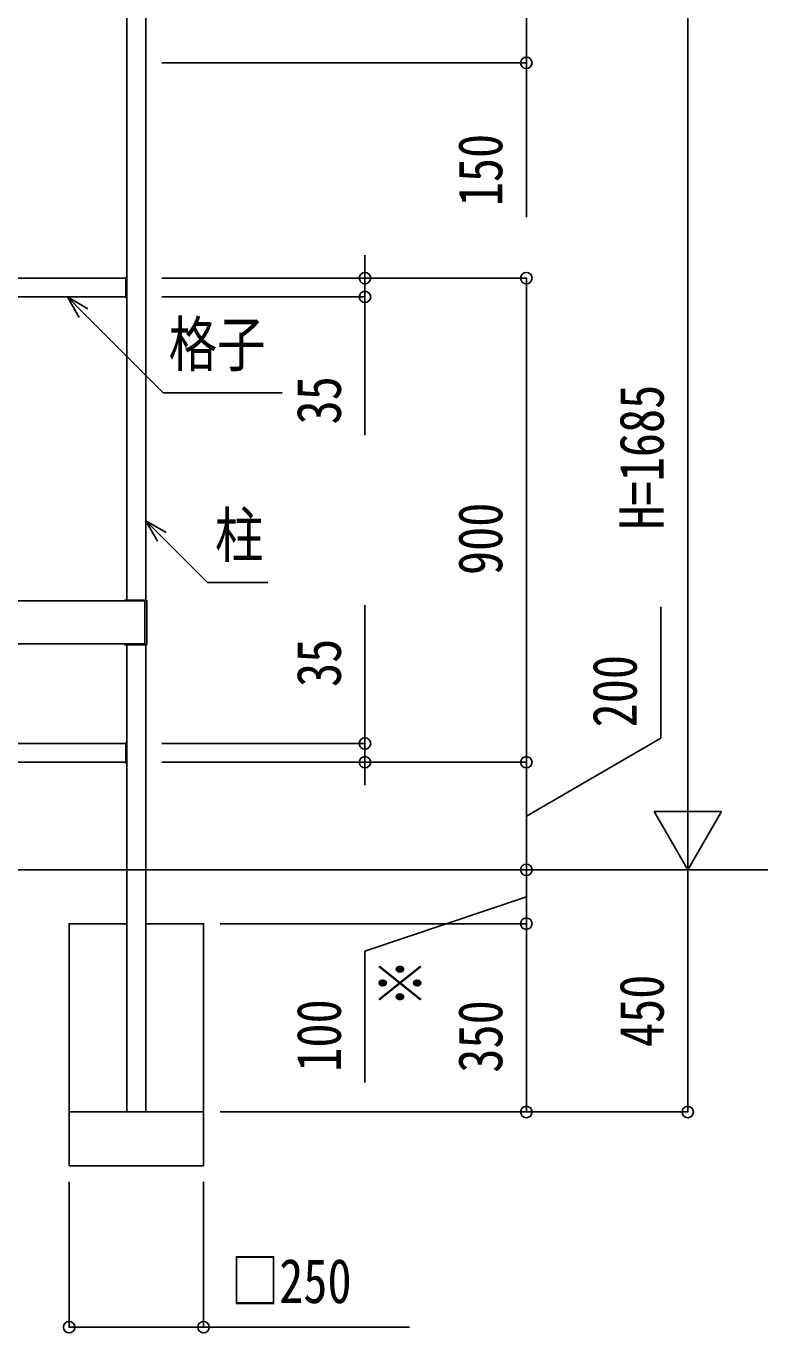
# Model space of a CAD drawing. Units: millimetres, scale not verified. Extents: x -10512 to 10513, y -7425 to 7425.
# Drawn here: x -3430 to -2066, y -2286 to 143 of the extents above; entities that cross this region are included whole.
import ezdxf
from ezdxf.enums import TextEntityAlignment as Align

# ---------------------------------------------------------------- set-up
doc = ezdxf.new("R2010")
doc.units = ezdxf.units.MM
doc.header["$LTSCALE"] = 40
for name, color, linetype in [('0-3_YKK_13', 4, 'Continuous'), ('0-4_YKK_A1', 4, 'Continuous'), ('0-5_YKK_D', 6, 'Continuous')]:
    doc.layers.add(name, color=color, linetype=linetype)
doc.styles.add('ＭＳ ゴシック', font='')
doc.styles.get('ＭＳ ゴシック').set_extended_font_data('MS Gothic')

msp = doc.modelspace()

# ---------------------------------------------------------------- linework, layer by layer
at = {"layer": '0-3_YKK_13'}
for p, q in [((-3244.83, -361.26), (-3244.83, -323.94)), ((-3244.36, -323.44), (-3243.66, -323.4)), ((-3243.3, -323.42), (-3243.6, -323.4)), ((-3242.83, -361.28), (-3242.83, -323.92)), ((-3244.36, -361.75), (-3243.66, -361.8)), ((-3243.3, -361.78), (-3243.6, -361.8)), ((-3247.09, -924.6), (-3247.09, -925.1)), ((-3246.86, -924.9), (-3246.86, -925.1)), ((-3210.05, -924.6), (-3246.56, -924.6)), ((-3206.89, -923.6), (-3246.09, -923.6)), ((-3209.75, -1005.3), (-3209.75, -924.9)), ((-3205.89, -1005.6), (-3205.89, -924.6)), ((-3247.09, -1005.1), (-3247.09, -1005.6)), ((-3246.86, -1005.1), (-3246.86, -1005.3)), ((-3246.56, -1005.6), (-3210.05, -1005.6)), ((-3246.09, -1006.6), (-3206.89, -1006.6)), ((-3244.83, -1226.26), (-3244.83, -1188.94)), ((-3244.36, -1188.44), (-3243.66, -1188.4)), ((-3243.3, -1188.42), (-3243.6, -1188.4)), ((-3242.83, -1226.28), (-3242.83, -1188.92)), ((-3244.36, -1226.75), (-3243.66, -1226.8)), ((-3243.3, -1226.78), (-3243.6, -1226.8))]:
    msp.add_line(p, q, dxfattribs=at)
for centre, radius, start, end in [((-3244.33, -323.94), 0.5, 93.5, 180), ((-3243.63, -323.9), 0.5, 86.5, 93.5), ((-3243.33, -323.92), 0.5, 0, 86.5), ((-3244.33, -361.26), 0.5, 180, 266.5), ((-3243.63, -361.3), 0.5, 266.5, 273.5), ((-3243.33, -361.28), 0.5, 273.5, 0), ((-3246.09, -924.6), 1, 90, 180), ((-3246.56, -924.9), 0.3, 90, 180), ((-3210.05, -924.9), 0.3, 0, 90), ((-3206.89, -924.6), 1, 0, 90), ((-3246.09, -1005.6), 1, 180, 270), ((-3246.56, -1005.3), 0.3, 180, 270), ((-3210.05, -1005.3), 0.3, 270, 0), ((-3206.89, -1005.6), 1, 270, 0), ((-3244.33, -1188.94), 0.5, 93.5, 180), ((-3243.63, -1188.9), 0.5, 86.5, 93.5), ((-3243.33, -1188.92), 0.5, 0, 86.5), ((-3244.33, -1226.26), 0.5, 180, 266.5), ((-3243.63, -1226.3), 0.5, 266.5, 273.5), ((-3243.33, -1226.28), 0.5, 273.5, 0)]:
    msp.add_arc(centre, radius, start, end, dxfattribs=at)
at = {"layer": '0-4_YKK_A1'}
for p, q in [((-3207.83, -923.6), (-3207.83, 256.36)), ((-3242.83, 221.36), (-3242.83, -925.1)), ((-3560.83, -360.1), (-3244.83, -360.1)), ((-3740.83, -925.1), (-3209.75, -925.1)), ((-3209.75, -1005.1), (-3740.83, -1005.1)), ((-3560.83, -1225.1), (-3244.83, -1225.1)), ((-5260.02, -1425.1), (-529.69, -1425.1))]:
    msp.add_line(p, q, dxfattribs=at)
for points in [[(-3244.83, -325.1), (-3560.83, -325.1), (-3560.83, -360.1)], [(-3242.83, -1005.1), (-3242.83, -1425.1), (-3207.83, -1425.1), (-3207.83, -1006.6)], [(-3244.83, -1190.1), (-3560.83, -1190.1), (-3560.83, -1225.1)], [(-3242.83, -1525.1), (-3350.33, -1525.1), (-3350.33, -1875.1)], [(-3100.33, -1875.1), (-3100.33, -1525.1), (-3207.83, -1525.1)]]:
    msp.add_lwpolyline(points, dxfattribs=at)
for points in [[(-3242.83, -1425.1), (-3242.83, -1875.1), (-3207.83, -1875.1), (-3207.83, -1425.1)], [(-3100.33, -1975.1), (-3100.33, -1875.1), (-3350.33, -1875.1), (-3350.33, -1975.1)]]:
    msp.add_lwpolyline(points, close=True, dxfattribs=at)
at = {"layer": '0-5_YKK_D'}
for p, q in [((-2200.33, 259.9), (-2200.33, 43.39)), ((-2200.33, -1300.1), (-2200.33, 134.9)), ((-3177.83, 74.9), (-2499.33, 74.9)), ((-2800.33, -325.1), (-2800.33, -282.6)), ((-3177.83, -325.1), (-2799.33, -325.1)), ((-3177.83, -325.1), (-2499.33, -325.1)), ((-2800.33, -325.1), (-2800.33, -360.1)), ((-2500.33, -325.1), (-2500.33, -1225.1)), ((-3177.83, -360.1), (-2799.33, -360.1)), ((-2800.33, -360.1), (-2800.33, -617.1)), ((-2800.33, -1190.1), (-2800.33, -933.1)), ((-3177.83, -1190.1), (-2799.33, -1190.1)), ((-2800.33, -1225.1), (-2800.33, -1190.1)), ((-2200.33, -1425.1), (-2200.33, -1208.59)), ((-3177.83, -1225.1), (-2799.33, -1225.1)), ((-3177.83, -1225.1), (-2499.33, -1225.1)), ((-3177.83, -1225.1), (-2499.33, -1225.1)), ((-2800.33, -1225.1), (-2800.33, -1267.6)), ((-2500.33, -1225.1), (-2500.33, -1425.1)), ((-2200.33, -1425.1), (-2262.83, -1316.85)), ((-2137.83, -1316.85), (-2262.83, -1316.85)), ((-2200.33, -1425.1), (-2137.83, -1316.85)), ((-2500.33, -1525.1), (-2500.33, -1425.1)), ((-2200.33, -1425.1), (-2200.33, -1875.1)), ((-3069.33, -1525.1), (-2499.33, -1525.1)), ((-3069.33, -1525.1), (-2499.33, -1525.1)), ((-2500.33, -1525.1), (-2500.33, -1875.1)), ((-3069.33, -1875.1), (-2199.33, -1875.1)), ((-3069.33, -1875.1), (-2499.33, -1875.1)), ((-3350.33, -2005.1), (-3350.33, -2276.1)), ((-3100.33, -2005.1), (-3100.33, -2276.1))]:
    msp.add_line(p, q, dxfattribs=at)
for points in [[(-2500.33, 224.9), (-2500.33, 74.9), (-2500.33, -211.6)], [(-3331.39, -398.2), (-3353.39, -360.1), (-3315.29, -382.1)], [(-3353.39, -360.1), (-3323.34, -390.15), (-3175.31, -538.18), (-2954.36, -538.18)], [(-3185.83, -814.29), (-3207.83, -776.18), (-3169.73, -798.18)], [(-3207.83, -776.18), (-3177.78, -806.23), (-3093.28, -890.73), (-2980.88, -890.73)], [(-2500.33, -1325.1), (-2250.33, -1180.3), (-2250.33, -936.3)], [(-2500.33, -1475.1), (-2800.33, -1576.34), (-2800.33, -1820.34)], [(-3350.33, -2275.1), (-3100.33, -2275.1), (-2717.83, -2275.1)]]:
    msp.add_lwpolyline(points, dxfattribs=at)
for centre in [(-2500.33, 74.9), (-2800.33, -325.1), (-2500.33, -325.1), (-2800.33, -360.1), (-2800.33, -1190.1), (-2800.33, -1225.1), (-2500.33, -1225.1), (-2500.33, -1225.1), (-2500.33, -1425.1), (-2500.33, -1425.1), (-2500.33, -1525.1), (-2500.33, -1525.1), (-2500.33, -1875.1), (-2200.33, -1875.1), (-3350.33, -2275.1), (-3100.33, -2275.1)]:
    msp.add_circle(centre, 10.62, dxfattribs=at)

# ---------------------------------------------------------------- texts
at = {"layer": '0-5_YKK_D', "style": 'ＭＳ ゴシック', "width": 0.8}
for s, p in [('150', (-2520.33, -191.6)), ('35', (-2820.33, -597.1)), ('H=1685', (-2220.33, -792.6)), ('900', (-2520.33, -877.1)), ('35', (-2820.33, -1085.1)), ('200', (-2270.33, -1160.3)), ('※', (-2667.83, -1680.34)), ('450', (-2220.33, -1754.49)), ('100', (-2820.33, -1800.34)), ('350', (-2520.33, -1802.1))]:
    msp.add_text(s, height=82.48, rotation=90, dxfattribs=at).set_placement(p, align=Align.BOTTOM_LEFT)
for s, p in [('格子', (-3165.25, -513.82)), ('柱', (-3079.13, -868.79)), ('□250', (-3049.83, -2255.1))]:
    msp.add_text(s, height=82.48, dxfattribs=at).set_placement(p, align=Align.BOTTOM_LEFT)

doc.saveas('drawing.dxf')
